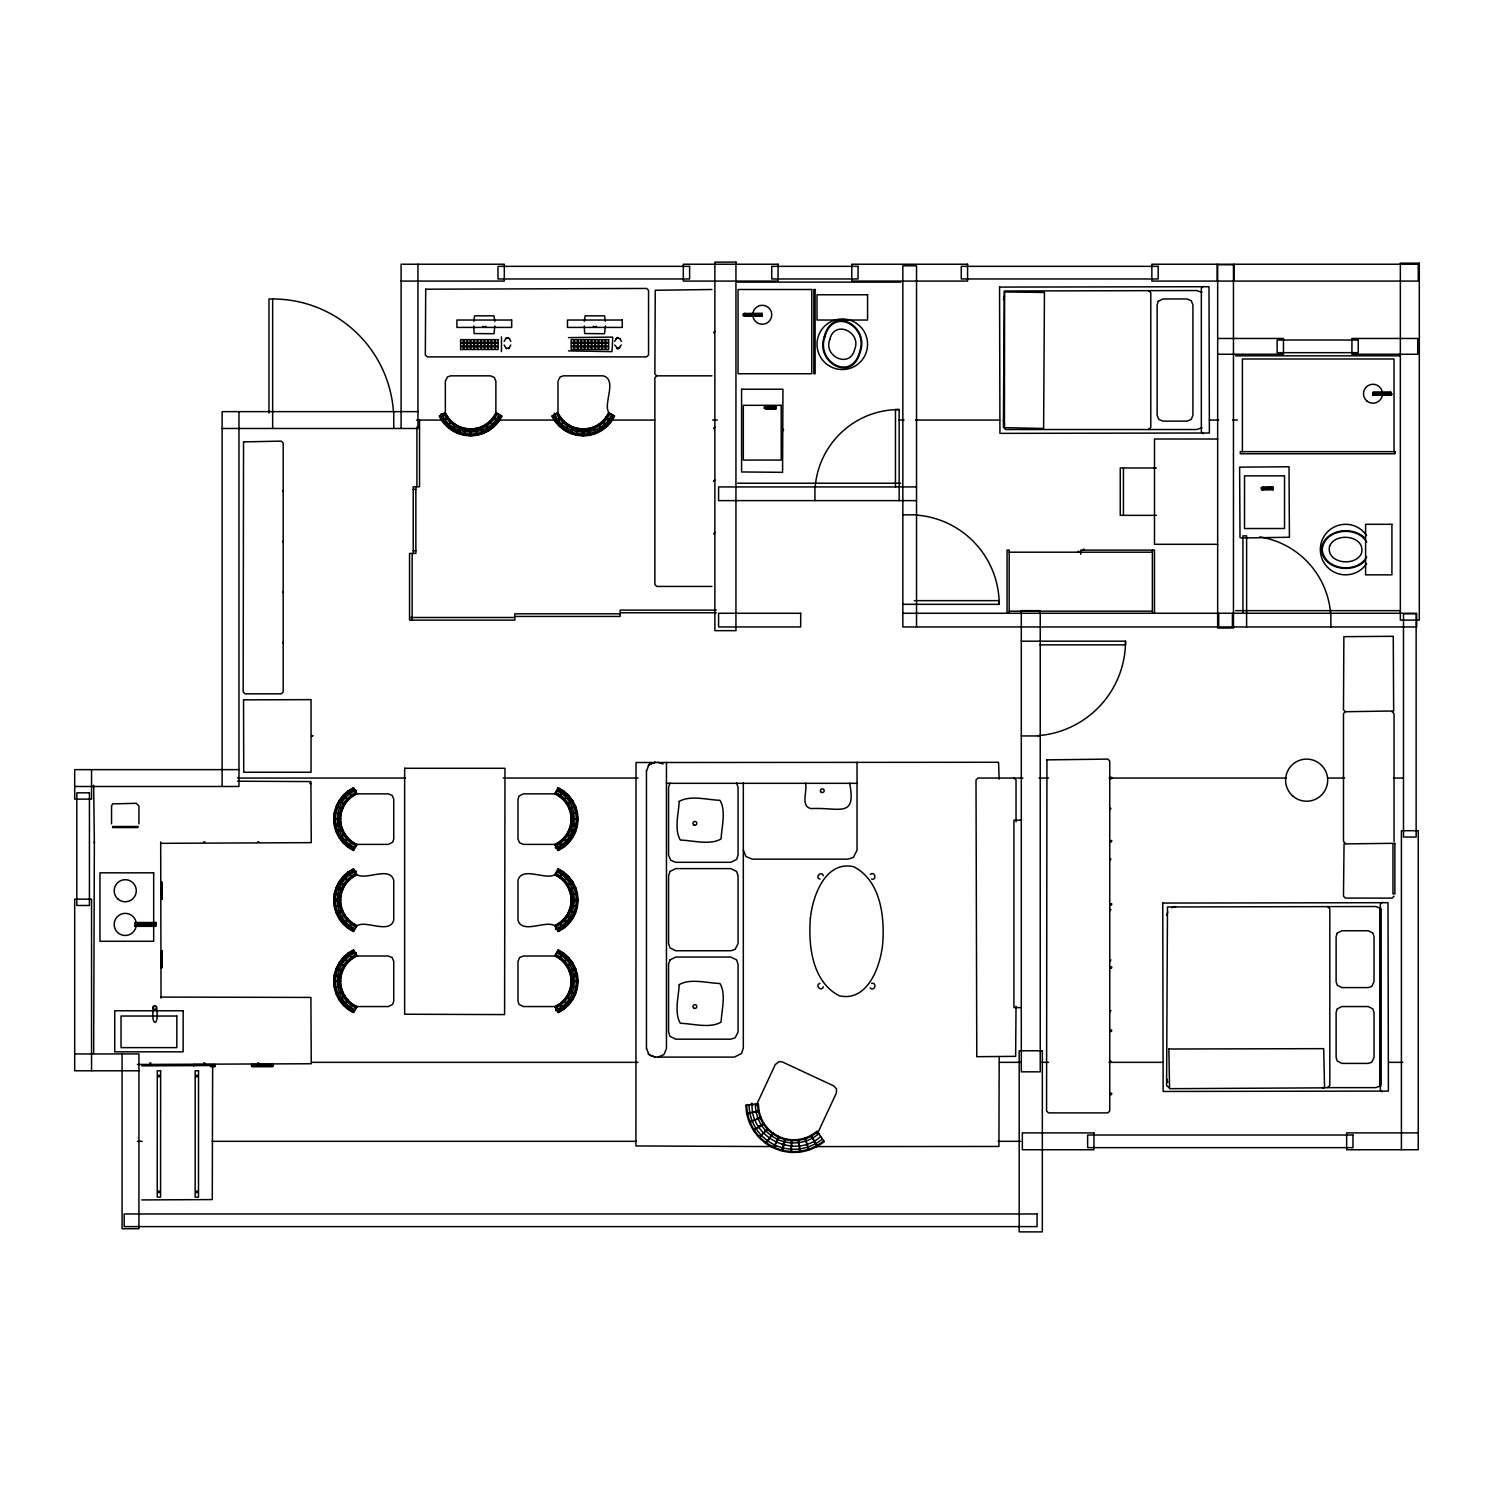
<?xml version="1.0" encoding="UTF-8"?>
<svg xmlns="http://www.w3.org/2000/svg" width="1494" height="1494" viewBox="0 0 1494 1494"><rect width="100%" height="100%" fill="white"/><g stroke="black" fill="none" stroke-linecap="round" stroke-linejoin="round"><path stroke-width="1.5" d="M334.133 818.843L334.693 812.96M335.403 818.955L335.963 813.072M338.858 819.291L339.418 813.408M340.128 819.403L340.688 813.52M334.133 899.911L334.693 894.028M335.403 900.042L335.963 894.14M338.858 900.359L339.418 894.476M340.128 900.49L340.688 894.589M334.133 980.998L334.693 975.096M335.403 981.11L335.963 975.227M338.858 981.446L339.418 975.545M340.128 981.558L340.688 975.675M571.044 824.725L571.604 818.843M572.295 824.856L572.856 818.955M575.769 825.174L576.329 819.291M577.02 825.304L577.58 819.403M571.044 905.812L571.604 899.911M572.295 905.924L572.856 900.042M575.769 906.26L576.329 900.359M577.02 906.372L577.58 900.49M571.044 986.88L571.604 980.998M572.295 987.011L572.856 981.11M575.769 987.329L576.329 981.446M577.02 987.459L577.58 981.558M750.81 1104.589L751.968 1103.207L753.219 1105M815.481 1140.837L813.688 1142.107M338.26 830.066L338.26 831.336M348.868 874.793L350.119 873.542M353.966 871.805L356.319 871.17L354.601 872.888M338.26 969.083L338.26 970.334M340.781 964.433L341.416 963.35M344.404 959.783L345.674 958.513M556.776 418.824L557.86 420.71M570.596 429.6L571.698 431.505L572.8 429.6M584.528 432.438L583.276 433.708L582.006 432.438M562.696 794.36L560.978 792.623M567.141 879.331L565.423 877.613M557.766 928.596L555.413 929.231L556.496 927.344M570.783 884L569.681 882.095M562.864 925.608L560.978 926.71M573.472 970.334L573.005 968.616M334.805 812.4L336.467 806.723M336.019 812.755L337.681 807.077M339.362 813.726L341.024 808.049M340.576 814.081L342.238 808.403M334.805 893.468L336.467 887.791M336.019 893.823L337.681 888.146M339.362 894.794L341.024 889.117M340.576 895.149L342.238 889.472M334.805 974.555L336.467 968.859M336.019 974.91L337.681 969.214M339.362 975.881L341.024 970.204M340.576 976.236L342.238 970.558M569.494 829.861L571.138 824.165M570.708 830.216L572.37 824.539M574.051 831.187L575.694 825.51M575.265 831.542L576.927 825.865M569.494 910.929L571.138 905.252M570.708 911.284L572.37 905.607M574.051 912.255L575.694 906.578M575.265 912.61L576.927 906.933M569.494 991.997L571.138 986.32M570.708 992.352L572.37 986.675M574.051 993.342L575.694 987.646M575.265 993.697L576.927 988.001M504.15 341.416L506.391 337.7L509.435 338.671M510.761 344.983L508.539 348.7M614.706 341.416L616.947 337.7L619.991 338.671M621.317 344.983L618.012 348.998L614.706 344.983M568.523 337.625L612.54 337.102M646.454 771.221L648.938 764.76L655.399 762.276M669.984 783.024L668.565 787.319L668.565 855.128L670.657 860.208L675.718 862.299L730.883 862.299L736.617 859.423L738.055 855.128L738.055 787.319L736.617 783.024M1003.389 299.51L1004.584 295.924M823.343 986.75C821.681 992.408 814.323 985.032 819.963 983.388M1166.59 915.467L1167.785 911.882M1394.033 896.195L1392.128 898.099L1345.384 898.099L1343.479 896.195L1344.04 843.905L1392.128 843.344M756.132 1105.635L775.293 1064.568L779.046 1061.58L782.426 1061.973L833.764 1085.914L836.547 1088.939L836.36 1093.048L817.218 1134.114M336.673 806.181L339.362 800.915M337.793 806.76L340.501 801.494M340.893 808.347L343.583 803.081M342.033 808.926L344.722 803.66M336.673 887.268L339.362 882.002M337.793 887.847L340.501 882.581M340.893 889.416L343.583 884.149M342.033 889.994L344.722 884.728M336.673 968.336L339.362 963.07M337.793 968.915L340.501 963.649M340.893 970.502L343.583 965.236M342.033 971.081L344.722 965.815M567.01 834.586L569.7 829.319M568.131 835.165L570.839 829.898M571.231 836.752L573.92 831.486M572.37 837.331L575.059 832.065M567.01 915.673L569.7 910.406M568.131 916.252L570.839 910.985M571.231 917.839L573.92 912.554M572.37 918.418L575.059 913.133M567.01 996.741L569.7 991.474M568.131 997.32L570.839 992.053M571.231 998.907L573.92 993.641M572.37 999.486L575.059 994.22M493.412 417.928L496.4 412.83M494.514 418.581L497.502 413.464M498.996 414.361C489.229 437.985 451.991 437.985 442.205 414.361M497.502 420.337L500.509 415.239M498.604 420.972L501.592 415.874M606.078 417.928L609.066 412.83M607.18 418.581L610.168 413.464M611.662 414.361C601.895 437.985 564.657 437.985 554.872 414.361M610.168 420.337L613.175 415.239M611.27 420.972L614.258 415.874M1366.73 556.926C1357.094 573.995 1324.188 570.503 1322.209 549.568C1324.188 528.633 1357.094 525.16 1366.73 542.21M339.661 800.448L343.303 795.779M340.669 801.214L344.311 796.563M343.415 803.361L347.056 798.692M344.423 804.145L348.046 799.477M339.661 881.516L343.303 876.847M340.669 882.3L344.311 877.632M343.415 884.429L347.056 879.761M344.423 885.214L348.046 880.545M339.661 962.584L343.303 957.934M340.669 963.369L344.311 958.7M343.415 965.516L347.056 960.847M344.423 966.282L348.046 961.632M563.668 838.788L567.309 834.119M564.676 839.553L568.318 834.903M567.421 841.701L571.063 837.032M568.43 842.485L572.053 837.817M563.668 919.856L567.309 915.187M564.676 920.64L568.318 915.971M567.421 922.769L571.063 918.1M568.43 923.553L572.053 918.885M563.668 1000.924L567.309 996.274M564.676 1001.708L568.318 997.04M567.421 1003.856L571.063 999.187M568.43 1004.64L572.053 999.972M759.755 1127.447L757.589 1127.653L758.504 1125.654M648.228 765.843L649.068 764.891M489.845 421.924L493.748 417.48M490.798 422.765L494.701 418.301M493.412 425.043L497.315 420.598M494.365 425.883L498.268 421.439M602.512 421.924L606.415 417.48M603.464 422.765L607.367 418.301M606.078 425.043L609.982 420.598M607.031 425.883L610.934 421.439M485.942 326.252L484.299 327.186L482.655 326.252M453.13 426.444L452.682 428.162L454.867 428.162M483.272 430.87L481.535 431.318M596.498 326.252L594.855 327.186L593.211 326.252M590.261 432.513L588.057 432.513M601.204 428.162L600.102 428.797M337.065 823.922L337.065 826.107M341.416 882.263L340.949 884M338.708 910.686L338.26 912.404L339.978 912.871M349.036 955.245L350.119 954.61M354.134 952.238L356.487 952.873L354.601 953.975M337.065 974.293L337.065 976.478M574.667 826.107L574.667 823.922M573.005 831.784L573.472 830.066M574.667 976.478L574.667 974.293M1263.775 489.285L1261.627 489.864L1261.048 487.716L1272.944 487.025L1272.944 489.976M343.695 795.368L348.139 791.465M344.535 796.321L348.98 792.418M346.813 798.935L351.277 795.032M347.654 799.888L352.117 795.985M343.695 876.436L348.139 872.533M344.535 877.389L348.98 873.486M346.813 880.003L351.277 876.1M347.654 880.956L352.117 877.053M343.695 957.505L348.139 953.62M344.535 958.476L348.98 954.573M346.813 961.09L351.277 957.187M347.654 962.043L352.117 958.14M559.615 842.261L564.06 838.358M560.455 843.232L564.9 839.329M562.752 845.828L567.197 841.944M563.593 846.799L568.037 842.896M559.615 923.348L564.06 919.445M560.455 924.3L564.9 920.397M562.752 926.915L567.197 923.012M563.593 927.867L568.037 923.964M559.615 1004.416L564.06 1000.513M560.455 1005.369L564.9 1001.484M562.752 1007.983L567.197 1004.08M563.593 1008.954L568.037 1005.051M94.365 841.589L93.655 1053.625M870.218 874.438C875.036 870.554 877.165 880.564 871.562 879.144M505.476 338.671L508.502 337.887M509.435 347.728L506.429 348.513M616.051 338.671L618.012 337.401M619.991 347.728L616.985 348.513M1365.18 560.717C1352.668 574.107 1323.385 569.793 1321.368 549.568C1323.385 529.362 1352.668 525.029 1365.18 538.438M485.587 425.174L490.256 421.532M486.372 426.163L491.04 422.541M488.501 428.909L493.169 425.267M489.285 429.917L493.954 426.276M598.254 425.174L602.922 421.532M599.038 426.163L603.707 422.541M601.167 428.909L605.836 425.267M601.951 429.917L606.62 426.276M811.111 1136.448L817.61 1131.966M812.419 1138.353L818.917 1133.871M820.71 1136.486C795.574 1159.531 750.586 1138.54 752.08 1104.477M816.004 1143.564L822.503 1139.082M817.33 1145.468L823.81 1140.986M348.606 791.129L353.704 788.122M349.241 792.231L354.339 789.224M355.217 790.718C331.593 800.504 331.593 837.742 355.217 847.528M350.997 795.219L356.114 792.231M351.65 796.321L356.749 793.314M348.606 872.197L353.704 869.209M349.241 873.299L354.339 870.311M355.217 871.805C331.593 881.591 331.593 918.829 355.217 928.596M350.997 876.287L356.114 873.299M351.65 877.389L356.749 874.401M348.606 953.284L353.704 950.277M349.241 954.367L354.339 951.379M355.217 952.873C331.593 962.659 331.593 999.897 355.217 1009.683M350.997 957.374L356.114 954.386M351.65 958.476L356.749 955.469M554.984 844.932L560.082 841.944M555.619 846.034L560.717 843.027M556.496 847.528C580.139 837.742 580.139 800.504 556.496 790.718M557.374 849.022L562.472 846.034M558.028 850.123L563.126 847.117M554.984 926L560.082 923.012M555.619 927.102L560.717 924.114M556.496 928.596C580.139 918.829 580.139 881.591 556.496 871.805M557.374 930.108L562.472 927.102M558.028 931.192L563.126 928.204M554.984 1007.087L560.082 1004.08M555.619 1008.189L560.717 1005.182M556.496 1009.683C580.139 999.897 580.139 962.659 556.496 952.873M557.374 1011.177L562.472 1008.189M558.028 1012.278L563.126 1009.272M480.807 427.545L486.073 424.856M481.385 428.685L486.652 425.995M482.973 431.785L488.239 429.077M483.552 432.905L488.818 430.216M593.473 427.545L598.739 424.856M594.052 428.685L599.318 425.995M595.62 431.785L600.887 429.077M596.199 432.905L601.466 430.216M804.799 1139.119L812.008 1135.944M805.733 1141.248L812.941 1138.054M808.273 1147.019L815.481 1143.844M809.206 1149.147L816.415 1145.954M501.461 351.632L501.461 336.878M711.928 375.834L656.762 375.834L654.876 377.739L654.876 584.528L656.762 586.432L711.928 586.432M1203.23 286.344L1201.344 288.23L1201.344 431.859L1203.23 433.746M1148.569 429.544L1150.81 427.303L1150.81 292.787L1148.569 290.546M1201.979 427.751L1196.601 429.544L1005.63 429.544L1003.389 427.303L1004.285 290.994L1196.601 290.546L1201.979 292.338M649.853 763.976L654.951 762.276M141.743 1065.876L214.744 1065.521M1345.384 711.723L1343.479 709.837L1343.872 636.668L1393.267 636.295L1393.659 710.976L1345.384 711.723L1343.479 713.628L1343.479 841.439L1345.384 843.344M657.939 1057.098L663.952 1054.596L666.455 1048.583L666.455 762.276M1171.968 907.717L1175.554 906.522M1382.23 902.301L1380.344 904.206L1380.344 1089.948L1382.23 1091.834M1327.568 1087.632L1329.809 1085.391L1329.809 908.763L1327.568 906.522M1380.979 1085.839L1375.601 1087.632L1322.097 1087.632M475.652 429.002L481.329 427.34M476.007 430.216L481.684 428.573M476.978 433.559L482.655 431.897M477.333 434.773L483.01 433.129M588.319 429.002L593.996 427.34M588.673 430.216L594.351 428.573M589.644 433.559L595.322 431.897M589.999 434.773L595.676 433.129M745.842 314.767L745.114 313.497L743.097 314.039L743.097 315.514L745.114 316.037M442.84 415.444L441.103 413.726L443.475 414.361M459.666 431.318L457.948 430.87M608.674 420.71L609.776 418.824M766.217 408.796L764.05 408.217L764.629 406.069L775.965 405.957L775.965 408.908L765.432 408.908L765.432 405.957L767.001 407.432M338.316 895.41L336.43 894.308L338.316 893.225M337.14 898.94L335.87 900.21L337.14 901.461M556.496 846.258C552.463 848.106 559.708 850.049 557.131 846.426M574.592 901.461L575.862 900.21L574.592 898.94M569.681 918.306L570.783 916.401M556.496 1008.413L555.861 1010.766L557.598 1009.048M798.095 1140.557L805.77 1138.801M798.599 1142.817L806.293 1141.061M800.018 1148.979L807.712 1147.205M800.541 1151.22L808.217 1149.465M470.311 429.45L476.212 428.89M470.442 430.72L476.325 430.16M470.759 434.175L476.661 433.615M470.89 435.445L476.773 434.885M582.977 429.45L588.879 428.89M583.108 430.72L588.991 430.16M583.426 434.175L589.327 433.615M583.556 435.445L589.439 434.885M791.222 1140.706L799.103 1140.426M791.316 1143.022L799.197 1142.742M791.54 1149.334L799.421 1149.054M791.633 1151.65L799.514 1151.37M401.102 281.077L504.3 281.077L504.3 264.233L401.102 264.233L401.102 428.479M737.532 282.123L900.714 282.123M711.928 289.5L655.25 290.266L654.876 373.948L656.762 375.834M393.37 410.57A121.089 121.089 0 0 0 272.655 298.968L268.976 298.968L268.976 413.072M744.367 313.497L762.276 313.292L762.276 316.242M744.367 314.039L762.276 314.039M744.367 314.767L762.276 314.767M744.367 315.514L762.276 315.514M744.367 316.037L762.276 316.037M1217.666 338.466L1283.477 338.466L1283.477 354.246L1217.666 354.246M1235.575 355.833L1399.803 355.833M1372.967 392.455L1390.877 392.455M1372.967 392.997L1390.877 392.997M1372.967 393.744L1390.877 393.744M1372.967 394.472L1390.877 394.472M1372.967 395.014L1390.877 395.014M765.432 406.144L775.965 406.144M765.432 406.685L775.965 406.685M765.432 407.432L775.965 407.432M765.432 408.161L775.965 408.161M765.432 408.702L775.965 408.702M899.145 500.621L899.145 409.543L895.466 409.543L895.466 486.932M417.965 411.634L222.12 411.634L222.12 786.479M416.527 420.057L442.616 420.057M498.137 420.057L559.148 420.057M607.722 420.057L654.708 420.057M712.657 420.057L717.307 420.057M899.183 420.057L904.075 420.057M915.505 420.057L999.635 420.057M1209.3 420.057L1218.712 420.057M1232.625 420.057L1237.349 420.057M222.12 428.479L417.965 428.479L417.965 264.233M783.435 429.338L783.435 430.589M1217.666 439.012L1154.489 439.012L1154.489 544.302L1217.666 544.302M1156.375 467.977L1120.257 467.977L1120.257 515.355L1156.375 515.355M737.532 483.234L900.714 483.234M916.532 486.932L718.577 486.932L718.577 500.621L916.532 500.621M1262.411 487.231L1272.944 487.231M1262.411 487.772L1272.944 487.772M1262.411 488.501L1272.944 488.501M413.222 489.378L415.855 489.378M1262.411 489.248L1272.944 489.248M1272.944 489.789L1262.411 489.976L1262.411 487.025L1263.775 487.716M283.281 490.406L283.281 491.657M902.843 514.832L916.532 514.832M1241.14 537.989L1289.415 537.242L1289.023 466.763L1239.628 467.155L1240.001 537.616M283.281 540.94L283.281 542.21M413.222 550.8L415.855 550.8M1009.178 552.201L1152.378 552.201M283.281 591.475L283.281 592.744M914.272 600.644L999.187 600.644L999.187 604.323L902.843 604.323M716.261 610.112L620.122 610.112L620.122 612.745L716.261 612.745M1235.575 610.654L1399.803 610.654M1009.178 611.177L1152.378 611.177M902.843 613.268L1416.667 613.268L1416.667 626.957L902.843 626.957L902.843 265.801L916.532 265.801L916.532 626.957M409.543 617.489L514.832 617.489L514.832 620.122L409.543 620.122L409.543 553.434L412.157 553.434L412.157 620.122M1021.298 641.187L1125.524 641.187L1125.524 644.866L1040.011 644.866M283.281 642.028L283.281 643.279M311.723 735.627L312.974 735.627L311.723 736.467M1021.298 735.944L1040.235 735.944M238.965 769.634L74.7 769.634L74.7 799.122L91.545 799.122L91.545 769.634M237.527 778.057L405.322 778.057M503.217 778.057L638.05 778.057M1022.942 778.057L977.916 778.057L976.012 779.961L976.777 1056.706L1015.64 1056.333L1016.032 1006.209M1039.096 778.057L1048.583 778.057M1109.034 778.057L1286.297 778.057M1328.222 778.057L1344.563 778.057M1393.51 778.057L1402.829 778.057M237.583 781.213L310.901 781.586L311.256 842.635L160.68 843.344M666.455 783.323L857.033 783.323M74.7 786.479L238.965 786.479L238.965 411.634M355.198 793.856L388.365 793.856L392.175 795.424L393.744 799.234L393.744 839.03L392.661 842.242L388.365 844.39L355.198 844.39M556.515 793.856L523.348 793.856L519.053 796.003L517.988 799.234L517.988 839.03L519.557 842.821L523.348 844.39L558.737 844.39M1021.298 820.187L1013.922 820.187L1013.922 1007.61L1021.298 1007.61M203.688 841.869L204.939 841.869M257.64 841.869L258.91 841.869M357.421 874.924C366.553 880.097 389.878 866.034 393.744 880.302L393.744 920.099C389.878 934.366 366.553 920.304 357.421 925.477M554.311 874.924C545.161 880.097 521.836 866.034 517.988 880.302L517.988 920.099C521.836 934.366 545.161 920.304 554.311 925.477M160.829 882.3L162.099 882.3L162.099 899.145L160.829 899.145M134.721 922.788L155.768 922.788M134.721 923.479L155.768 923.479M134.721 924.413L155.768 924.413M134.721 925.365L155.768 925.365M134.721 926.056L155.768 926.056M160.829 950.744L162.099 950.744L162.099 967.589L160.829 967.589M355.198 956.011L388.365 956.011L392.175 957.579L393.744 961.37L393.744 1001.185L392.661 1004.398L388.365 1006.545L355.198 1006.545M556.515 956.011L523.348 956.011L519.557 957.579L517.988 961.37L517.988 1001.185L519.053 1004.398L523.348 1006.545L556.515 1006.545M871.562 983.388C877.426 982.006 874.681 992.296 870.05 987.889M160.68 997.077L310.901 997.432L311.256 1063.747L137.392 1064.456M74.7 1053.924L138.923 1053.924L138.923 1228.722L122.078 1228.722L122.078 1053.924M311.63 1062.346L638.05 1062.346M999.449 1062.346L1020.663 1062.346M1041.43 1062.346L1048.639 1062.346M1109.034 1062.346L1162.818 1062.346M1388.841 1062.346L1402.829 1062.346M149.717 1062.981L150.987 1062.981M203.688 1062.981L204.939 1062.981M257.64 1062.981L258.91 1062.981M193.678 1064.606L214.744 1064.606M251.59 1064.606L272.655 1064.606M193.678 1064.979L214.744 1064.979M251.59 1064.979L272.655 1064.979M251.59 1065.521L272.655 1065.521M210.523 1066.044L214.744 1066.044M251.59 1066.044L272.655 1066.044M210.523 1066.417L214.744 1066.417M251.59 1066.417L272.655 1066.417M210.523 1066.567L214.744 1066.567L214.744 1064.456M138.923 1070.787L74.7 1070.787L74.7 899.145L91.545 899.145L91.545 1070.787M1418.254 1132.9L1346.654 1132.9L1346.654 1149.745L1418.254 1149.745L1418.254 830.701L1401.409 830.701L1401.409 1149.745M137.504 1141.323L142.173 1141.323M212.073 1141.323L636.612 1141.323M998.123 1141.323L1020.663 1141.323M775.778 1146.589L635.921 1145.954L636.033 762.519L998.552 762.276L999.187 779.14M815.22 1146.589L998.926 1146.458L999.187 1057.733M577.655 428.89L583.556 429.45M577.543 430.16L583.426 430.72M577.207 433.615L583.108 434.175M577.095 434.885L582.977 435.445M465.007 428.89L470.89 429.45M464.877 430.16L470.759 430.72M464.559 433.615L470.442 434.175M464.429 434.885L470.311 435.445M784.462 1139.567L792.25 1140.781M784.107 1141.864L791.913 1143.059M783.155 1148.102L790.942 1149.297M782.8 1150.399L790.587 1151.594M604.136 425.006L605.873 423.269M554.872 415.612L554.237 413.259L556.141 414.361M354.601 791.82C359.008 792.25 353.704 786.946 354.134 791.353M345.674 841.888L344.404 840.636M350.119 845.791L349.036 845.156M565.423 922.806L567.141 921.07M339.978 887.548L338.26 887.996L338.708 889.733M560.978 1007.778L562.696 1006.06M572.538 427.34L578.215 429.002M572.183 428.573L577.861 430.216M571.212 431.897L576.889 433.559M570.857 433.129L576.535 434.773M459.872 427.34L465.549 429.002M459.517 428.573L465.194 430.216M458.546 431.897L464.223 433.559M458.191 433.129L463.868 434.773M1392.128 711.723L1394.033 713.628L1394.033 841.439M1014.127 778.057L1016.032 779.961L1016.032 821.943M1380.979 908.315L1375.601 906.522L1167.486 906.97L1166.59 1085.391L1168.831 1087.632M657.939 762.276L663.056 763.976M819.963 879.144C814.323 877.501 821.681 870.124 823.343 875.783M309.706 783.323L310.845 783.696M655.399 1057.098L648.938 1054.596L646.454 1048.134M649.853 1055.38L654.951 1057.098L734.357 1057.098L741.528 1053.513L743.321 1048.134L743.321 782.837M141.743 1199.925L212.279 1199.57L212.634 1067.295M778.038 1137.177L785.471 1139.829M777.253 1139.362L784.686 1142.014M775.143 1145.319L782.576 1147.952M774.359 1147.485L781.792 1150.137M567.795 424.856L573.061 427.545M567.216 425.995L572.482 428.685M565.647 429.077L570.913 431.785M565.068 430.216L570.334 432.905M455.128 424.856L460.413 427.545M454.55 425.995L459.835 428.685M452.981 429.077L458.247 431.785M452.402 430.216L457.668 432.905M558.028 788.122L563.126 791.129M557.374 789.224L562.472 792.231M555.619 792.231L560.717 795.219M554.984 793.314L560.082 796.321M558.028 869.209L563.126 872.197M557.374 870.311L562.472 873.299M555.619 873.299L560.717 876.287M554.984 874.401L560.082 877.389M558.028 950.277L563.126 953.284M557.374 951.379L562.472 954.367M555.619 954.386L560.717 957.374M554.984 955.469L560.082 958.476M351.65 841.944L356.749 844.932M350.997 843.027L356.114 846.034M349.241 846.034L354.339 849.022M348.606 847.117L353.704 850.123M772.174 1133.629L778.972 1137.625M770.997 1135.627L777.795 1139.623M767.804 1141.061L774.602 1145.058M766.627 1143.059L773.425 1147.056M351.65 923.012L356.749 926M350.997 924.114L356.114 927.102M349.241 927.102L354.339 930.108M348.606 928.204L353.704 931.192M351.65 1004.08L356.749 1007.087M350.997 1005.182L356.114 1008.189M349.241 1008.189L354.339 1011.177M348.606 1009.272L353.704 1012.278M563.611 421.532L568.28 425.174M562.827 422.541L567.496 426.163M560.698 425.267L565.367 428.909M559.914 426.276L564.583 429.917M450.945 421.532L455.614 425.174M450.161 422.541L454.83 426.163M448.032 425.267L452.701 428.909M447.248 426.276L451.916 429.917M506.391 348.7L504.15 344.983M94.365 842.989L93.655 785.265M563.593 791.465L568.037 795.368M562.752 792.418L567.197 796.321M560.455 795.032L564.9 798.935M559.615 795.985L564.06 799.888M563.593 872.533L568.037 876.436M562.752 873.486L567.197 877.389M560.455 876.1L564.9 880.003M559.615 877.053L564.06 880.956M767.076 1129.034L772.996 1134.226M563.593 953.62L568.037 957.505M765.544 1130.771L771.483 1135.963M562.752 954.573L567.197 958.476M560.455 957.187L564.9 961.09M559.615 958.14L564.06 962.043M761.38 1135.515L767.318 1140.725M759.867 1137.251L765.787 1142.462M347.654 838.358L352.117 842.261M346.813 839.329L351.277 843.232M344.535 841.944L348.98 845.828M343.695 842.896L348.139 846.799M347.654 919.445L352.117 923.348M346.813 920.397L351.277 924.3M344.535 923.012L348.98 926.915M343.695 923.964L348.139 927.867M347.654 1000.513L352.117 1004.416M346.813 1001.484L351.277 1005.369M344.535 1004.08L348.98 1007.983M343.695 1005.051L348.139 1008.954M488.071 426.444L488.538 428.162L486.353 428.162M341.416 837.051L340.781 835.968M560.119 417.48L564.022 421.924M559.167 418.301L563.07 422.765M556.552 420.598L560.455 425.043M555.6 421.439L559.503 425.883M447.453 417.48L451.356 421.924M446.501 418.301L450.404 422.765M443.886 420.598L447.789 425.043M442.934 421.439L446.837 425.883M648.228 1053.513L649.068 1054.465M568.43 795.779L572.053 800.448M567.421 796.563L571.063 801.214M564.676 798.692L568.318 803.361M563.668 799.477L567.309 804.145M762.93 1123.563L767.785 1129.781M568.43 876.847L572.053 881.516M761.118 1124.982L765.955 1131.201M567.421 877.632L571.063 882.3M564.676 879.761L568.318 884.429M563.668 880.545L567.309 885.214M756.132 1128.866L760.969 1135.085M754.302 1130.286L759.157 1136.504M568.43 957.934L572.053 962.584M567.421 958.7L571.063 963.369M564.676 960.847L568.318 965.516M563.668 961.632L567.309 966.282M344.423 834.119L348.046 838.788M343.415 834.903L347.056 839.553M340.669 837.032L344.311 841.701M339.661 837.817L343.303 842.485M344.423 915.187L348.046 919.856M343.415 915.971L347.056 920.64M340.669 918.1L344.311 922.769M339.661 918.885L343.303 923.553M344.423 996.274L348.046 1000.924M343.415 997.04L347.056 1001.708M340.669 999.187L344.311 1003.856M339.661 999.972L343.303 1004.64M620.066 338.522L621.317 341.416M509.491 338.522L510.761 341.416M557.467 412.83L560.455 417.928M556.366 413.464L559.354 418.581M553.378 415.239L556.366 420.337M552.276 415.874L555.264 420.972M444.801 412.83L447.789 417.928M443.699 413.464L446.706 418.581M440.711 415.239L443.699 420.337M439.609 415.874L442.597 420.972M759.904 1117.4L763.49 1124.422M757.832 1118.464L761.436 1125.486M752.21 1121.34L755.815 1128.362M750.156 1122.386L753.742 1129.408M572.37 800.915L575.059 806.181M571.231 801.494L573.92 806.76M568.131 803.081L570.839 808.347M567.01 803.66L569.7 808.926M572.37 882.002L575.059 887.268M571.231 882.581L573.92 887.847M568.131 884.149L570.839 889.416M567.01 884.728L569.7 889.994M572.37 963.07L575.059 968.336M571.231 963.649L573.92 968.915M568.131 965.236L570.839 970.502M567.01 965.815L569.7 971.081M342.033 829.319L344.722 834.586M340.893 829.898L343.583 835.165M337.793 831.486L340.501 836.752M336.673 832.065L339.362 837.331M342.033 910.406L344.722 915.673M340.893 910.985L343.583 916.252M337.793 912.554L340.501 917.839M336.673 913.133L339.362 918.418M342.033 991.474L344.722 996.741M340.893 992.053L343.583 997.32M337.793 993.641L340.501 998.907M336.673 994.22L339.362 999.486M1003.389 420.598L1004.584 424.165M1166.59 1078.668L1167.785 1082.254M743.321 850.179L745.936 856.51L752.266 859.143L848.088 859.143L853.447 857.351L857.033 850.179L857.033 762.276M568.523 350.885L612.017 351.632L612.745 337.625M160.68 841.962L161.035 998.085M758.074 1110.789L760.278 1118.371M755.852 1111.443L758.056 1119.006M749.783 1113.217L751.986 1120.78M747.56 1113.852L749.783 1121.434M575.265 806.723L576.927 812.4M574.051 807.077L575.694 812.755M570.708 808.049L572.37 813.726M569.494 808.403L571.138 814.081M575.265 887.791L576.927 893.468M574.051 888.146L575.694 893.823M570.708 889.117L572.37 894.794M569.494 889.472L571.138 895.149M575.265 968.859L576.927 974.555M574.051 969.214L575.694 974.91M570.708 970.204L572.37 975.881M569.494 970.558L571.138 976.236M340.576 824.165L342.238 829.861M339.362 824.539L341.024 830.216M336.019 825.51L337.681 831.187M334.805 825.865L336.467 831.542M340.576 905.252L342.238 910.929M339.362 905.607L341.024 911.284M336.019 906.578L337.681 912.255M334.805 906.933L336.467 912.61M340.576 986.32L342.238 991.997M339.362 986.675L341.024 992.352M336.019 987.646L337.681 993.342M334.805 988.001L336.467 993.697M757.514 1103.954L758.261 1111.816M755.217 1104.178L755.964 1112.022M748.924 1104.776L749.671 1112.619M746.626 1104.981L747.373 1112.843M577.02 812.96L577.58 818.843M575.769 813.072L576.329 818.955M572.295 813.408L572.856 819.291M571.044 813.52L571.604 819.403M577.02 894.028L577.58 899.911M575.769 894.14L576.329 900.042M572.295 894.476L572.856 900.359M571.044 894.589L571.604 900.49M577.02 975.096L577.58 980.998M575.769 975.227L576.329 981.11M572.295 975.545L572.856 981.446M571.044 975.675L571.604 981.558M340.128 818.843L340.688 824.725M338.858 818.955L339.418 824.856M335.403 819.291L335.963 825.174M334.133 819.403L334.693 825.304M340.128 899.911L340.688 905.812M338.858 900.042L339.418 905.924M335.403 900.359L335.963 906.26M334.133 900.49L334.693 906.372M340.128 980.998L340.688 986.88M338.858 981.11L339.418 987.011M335.403 981.446L335.963 987.329M334.133 981.558L334.693 987.459M1394.033 451.655L1394.033 358.99L1242.41 358.99L1242.41 451.655M1379.989 909.678L1379.989 1084.457M1330.855 613.268L1330.855 626.957M1246.612 626.957L1246.612 535.879L1242.933 535.879L1242.933 613.287M1233.988 264.233L1233.988 281.077M1232.401 613.268L1232.401 626.957M1218.712 613.268L1218.712 626.957M1217.143 264.233L1217.143 281.077M1154.489 613.268L1154.489 550.109L1080.778 550.109L1080.778 554.311M1152.378 550.109L1152.378 613.268M1123.432 467.977L1123.432 515.355M1110.677 1062.346L1110.677 1061.095L1109.837 1062.346M1083.934 550.109L1083.934 549.045L1082.889 550.109M1078.668 552.201L1078.668 551.155L1077.622 552.201M1009.178 613.268L1009.178 550.109L1007.068 550.109L1007.068 613.268M849.656 783.173C856.473 818.787 839.348 807.096 811.223 808.59C799.906 806.667 807.862 790.27 805.434 783.173M814.921 486.932L814.921 500.621M744.367 313.292L744.367 316.242M646.454 770.773L646.454 1048.583M608.544 412.157C603.371 403.025 617.433 379.7 603.165 375.834L563.369 375.834L560.138 376.918L557.99 381.213L557.99 414.38M605.387 321.285L604.566 315.832L585.125 315.832L584.322 321.285M605.387 325.935L604.566 333.722L584.64 333.554L584.322 325.935M495.877 414.38L495.877 381.213L494.309 377.422L490.499 375.834L450.702 375.834L447.49 376.918L445.343 381.213L445.343 414.38M494.813 321.285L494.01 315.832L474.569 315.832L473.766 321.285M494.813 325.935L494.01 333.722L474.084 333.554L473.766 325.935M419.534 420.057L419.534 486.745L416.901 486.745L416.901 426.967M393.744 411.634L393.744 428.479M272.655 298.968L272.655 428.479M272.655 1064.456L272.655 1066.567L251.59 1066.567L251.59 1064.456M193.678 1064.456L193.678 1066.044M161.931 882.3L161.931 899.145M161.931 950.744L161.931 967.589M161.464 882.3L161.464 899.145M161.464 950.744L161.464 967.589M156.31 1006.62C160.157 1027.592 149.811 1027.592 153.677 1006.62M138.923 823.866L138.923 805.957L136.29 803.324L112.61 803.865L111.546 805.957L111.546 823.866M752.789 314.767A9.468 9.468 0 0 1 766.459 306.27A9.468 9.468 0 0 1 768.028 322.293A9.468 9.468 0 0 1 752.976 316.616M1366.599 563.611A25.267 25.267 0 0 1 1328.932 568.579A25.267 25.267 0 0 1 1328.932 530.575A25.267 25.267 0 0 1 1366.599 535.543M136.085 926.579A11.056 11.056 0 0 1 119.09 933.619A11.056 11.056 0 0 1 119.09 915.224A11.056 11.056 0 0 1 136.085 922.265M916.7 515.113A89.491 89.491 0 0 1 999.187 604.323M815.182 487.156A84.243 84.243 0 0 1 899.145 409.543M1259.797 536.925A84.243 84.243 0 0 1 1330.594 613.511M1125.524 641.187A94.757 94.757 0 0 1 1038.199 735.646M810.364 918.418C808.235 945.814 812.157 981.763 839.311 995.807C867.64 1002.175 880.452 966.375 882.655 944.096C884.765 916.718 880.844 880.769 853.69 866.725C825.36 860.357 812.549 896.157 810.364 918.418M334.226 812.904L333.666 818.805L340.595 819.459L341.155 813.558L334.226 812.904M334.226 893.991L333.666 899.874L340.595 900.527L341.155 894.645L334.226 893.991M334.226 975.059L333.666 980.942L340.595 981.614L341.155 975.713L334.226 975.059M465.045 428.423L464.391 435.352L470.274 435.912L470.927 428.983L465.045 428.423M577.711 428.423L577.058 435.352L582.94 435.912L583.594 428.983L577.711 428.423M571.138 818.805L570.577 824.688L577.487 825.342L578.047 819.459L571.138 818.805M571.138 899.874L570.577 905.756L577.487 906.428L578.047 900.527L571.138 899.874M571.138 980.942L570.577 986.843L577.487 987.497L578.047 981.614L571.138 980.942M158.009 1075.867C159.298 1079.378 160.792 1073.178 158.009 1075.867M158.009 1191.689C159.298 1195.2 160.792 1189 158.009 1191.689M195.919 1075.867C197.171 1079.396 198.758 1073.14 195.919 1075.867M195.919 1191.689C197.171 1195.219 198.758 1188.963 195.919 1191.689M824.258 336.766C814.884 362.799 852.402 383.566 860.32 351.744C869.695 325.711 832.177 304.944 824.258 336.766M824.875 337.028C815.817 362.164 852.066 382.221 859.704 351.482C868.761 326.327 832.513 306.27 824.875 337.028M829.861 339.381C822.821 356.58 850.291 369.13 854.736 349.11C861.758 331.929 834.287 319.361 829.861 339.381M784.593 1138.745L782.669 1151.22L790.457 1152.434L792.38 1139.941L784.593 1138.745M782.482 1144.441C783.192 1149.409 786.74 1141.789 782.482 1144.441M1329.697 545.758C1325.234 563.163 1354.983 567.552 1361.482 553.378C1365.964 535.991 1336.215 531.584 1329.697 545.758M1110.285 777.59C1110.49 781.343 1113.646 775.89 1110.285 777.59M1110.285 840.767C1110.49 844.521 1113.646 839.049 1110.285 840.767M1110.285 903.945C1110.49 907.698 1113.646 902.227 1110.285 903.945M1110.285 967.122C1110.49 970.876 1113.646 965.404 1110.285 967.122M1110.285 1030.3C1110.49 1034.053 1113.646 1028.582 1110.285 1030.3M1110.285 1093.477C1110.49 1097.231 1113.646 1091.759 1110.285 1093.477M1389.588 392.997L1390.13 395.014L1392.147 394.472L1390.877 392.268L1372.967 392.268L1372.967 395.219L1390.877 395.219L1390.877 392.268L1389.588 392.997M336.019 806.592L334.357 812.269L341.024 814.211L342.686 808.534L336.019 806.592M460.003 426.892L458.06 433.559L463.738 435.221L465.68 428.554L460.003 426.892M336.019 887.66L334.357 893.337L341.024 895.279L342.686 889.602L336.019 887.66M336.019 968.728L334.357 974.424L341.024 976.366L342.686 970.689L336.019 968.728M572.669 426.892L570.727 433.559L576.404 435.221L578.346 428.554L572.669 426.892M570.689 824.034L569.046 829.73L575.713 831.672L577.375 825.995L570.689 824.034M570.689 905.121L569.046 910.798L575.713 912.741L577.375 907.063L570.689 905.121M570.689 986.189L569.046 991.867L575.713 993.827L577.375 988.132L570.689 986.189M243.541 441.888L243.167 691.927L245.072 693.832L281.283 693.832L283.188 691.927L283.188 443.008L281.283 441.122L243.541 441.888M243.541 699.846L243.727 772.249L311.051 772.249L311.051 699.64L243.541 699.846M425.715 289.201L425.323 354.993L427.228 356.879L646.659 356.879L648.545 354.993L648.545 290.34L646.659 288.454L425.715 289.201M404.65 768.289L404.65 1014.221L504.598 1014.594L504.972 768.289L404.65 768.289M741.584 389.224L741.584 471.955L782.576 472.328L782.949 389.224L741.584 389.224M679.191 801.438C678.743 813.072 673.943 829.469 680.349 840.076C692.6 840.338 709.874 845.529 721.098 838.918C721.546 827.284 726.345 810.887 719.94 800.28C707.689 800.018 690.415 794.827 679.191 801.438M669.984 871.469L668.565 875.783L668.565 943.592L669.984 947.887L675.718 950.744L730.883 950.744L735.179 949.306L738.055 943.592L738.055 875.783L736.617 871.469L730.883 868.612L675.718 868.612L669.984 871.469M669.984 959.932L668.565 964.228L668.565 1032.037L669.984 1036.332L675.718 1039.189L730.883 1039.189L735.179 1037.751L738.055 1032.037L738.055 964.228L736.617 959.932L730.883 957.056L675.718 957.056L669.984 959.932M679.191 984.639C678.743 996.274 673.943 1012.671 680.349 1023.297C692.6 1023.558 709.874 1028.731 721.098 1022.139C721.546 1010.504 726.345 994.108 719.94 983.482C707.689 983.22 690.415 978.047 679.191 984.639M999.561 287.091L999.934 433.372L1209.393 432.999L1209.001 286.717L999.561 287.091M1004.603 291.946L1004.435 427.639L1043.615 428.479L1044.455 292.45L1004.603 291.946M1158.28 301.302L1157.122 304.795L1157.122 415.295L1158.821 419.403L1162.93 421.121L1187.095 421.121L1191.222 419.403L1192.922 415.295L1192.922 304.795L1191.222 300.686L1187.095 298.968L1162.93 298.968L1158.28 301.302M1046.939 759.867L1046.566 1110.994L1048.452 1112.899L1107.838 1112.899L1109.743 1110.994L1109.743 761.006L1107.838 759.101L1046.939 759.867M1162.762 903.067L1163.135 1091.46L1388.393 1091.087L1388.001 902.693L1162.762 903.067M1168.868 1049.012L1169.541 1088.678L1324.543 1087.837L1323.703 1048.657L1168.868 1049.012M1337.279 933.059L1336.122 936.551L1336.122 981.782L1337.279 985.274L1341.929 987.59L1368.205 987.59L1371.697 986.432L1374.032 981.782L1374.032 936.551L1372.855 933.059L1368.205 930.743L1341.929 930.743L1337.279 933.059M1337.279 1008.88L1336.122 1012.372L1336.122 1057.584L1337.279 1061.076L1341.929 1063.411L1368.205 1063.411L1371.697 1062.253L1374.032 1057.584L1374.032 1012.372L1372.855 1008.88L1368.205 1006.545L1341.929 1006.545L1337.279 1008.88M778.318 1136.392L774.079 1148.288L781.511 1150.94L785.751 1139.026L778.318 1136.392M455.353 424.445L452.178 430.627L457.444 433.335L460.619 427.135L455.353 424.445M338.951 800.709L336.262 805.976L342.443 809.132L345.133 803.865L338.951 800.709M568.019 424.445L564.844 430.627L570.11 433.335L573.285 427.135L568.019 424.445M338.951 881.777L336.262 887.044L342.443 890.219L345.133 884.952L338.951 881.777M338.951 962.864L336.262 968.131L342.443 971.287L345.133 966.02L338.951 962.864M569.289 829.114L566.599 834.38L572.781 837.536L575.47 832.27L569.289 829.114M569.289 910.182L566.599 915.448L572.781 918.623L575.47 913.357L569.289 910.182M569.289 991.269L566.599 996.535L572.781 999.691L575.47 994.425L569.289 991.269M496.008 412.587L493.02 417.704L498.996 421.215L502.003 416.116L496.008 412.587M351.893 841.533L348.363 847.528L353.462 850.516L356.991 844.521L351.893 841.533M608.674 412.587L605.668 417.704L611.662 421.215L614.669 416.116L608.674 412.587M351.893 922.601L348.363 928.596L353.462 931.602L356.991 925.608L351.893 922.601M351.893 1003.688L348.363 1009.683L353.462 1012.671L356.991 1006.676L351.893 1003.688M558.252 787.73L554.741 793.725L559.839 796.713L563.369 790.718L558.252 787.73M558.252 868.798L554.741 874.793L559.839 877.8L563.369 871.805L558.252 868.798M558.252 949.885L554.741 955.88L559.839 958.868L563.369 952.873L558.252 949.885M772.603 1132.9L766.198 1143.788L772.996 1147.784L779.401 1136.897L772.603 1132.9M451.244 421.159L446.967 426.649L451.636 430.272L455.894 424.8L451.244 421.159M563.892 421.159L559.634 426.649L564.302 430.272L568.56 424.8L563.892 421.159M342.929 795.48L339.306 800.149L344.778 804.426L348.419 799.757L342.929 795.48M342.929 876.567L339.306 881.236L344.778 885.494L348.419 880.825L342.929 876.567M342.929 957.635L339.306 962.304L344.778 966.581L348.419 961.912L342.929 957.635M566.936 833.82L563.313 838.489L568.784 842.765L572.426 838.097L566.936 833.82M566.936 914.907L563.313 919.576L568.784 923.834L572.426 919.165L566.936 914.907M566.936 995.975L563.313 1000.644L568.784 1004.92L572.426 1000.252L566.936 995.975M493.393 417.162L489.49 421.607L494.719 426.201L498.623 421.738L493.393 417.162M606.06 417.162L602.157 421.607L607.386 426.201L611.289 421.738L606.06 417.162M347.971 838.022L343.377 843.251L347.841 847.135L352.416 841.925L347.971 838.022M347.971 919.09L343.377 924.319L347.841 928.222L352.416 922.993L347.971 919.09M347.971 1000.177L343.377 1005.387L347.841 1009.29L352.416 1004.061L347.971 1000.177M563.892 791.11L559.316 796.339L563.761 800.242L568.336 795.013L563.892 791.11M563.892 872.179L559.316 877.408L563.761 881.311L568.336 876.082L563.892 872.179M563.892 953.265L559.316 958.494L563.761 962.379L568.336 957.168L563.892 953.265M767.636 1128.4L759.307 1137.886L765.227 1143.097L773.556 1133.591L767.636 1128.4M447.808 417.162L442.579 421.738L446.482 426.201L451.711 421.607L447.808 417.162M560.474 417.162L555.245 421.738L559.148 426.201L564.377 421.607L560.474 417.162M347.841 791.11L343.377 795.013L347.971 800.242L352.416 796.339L347.841 791.11M347.841 872.179L343.377 876.082L347.971 881.311L352.416 877.408L347.841 872.179M347.841 953.265L343.377 957.168L347.971 962.379L352.416 958.494L347.841 953.265M563.761 838.022L559.316 841.925L563.892 847.135L568.336 843.251L563.761 838.022M563.761 919.09L559.316 922.993L563.892 928.222L568.336 924.319L563.761 919.09M563.761 1000.177L559.316 1004.061L563.892 1009.29L568.336 1005.387L563.761 1000.177M489.976 421.159L485.307 424.8L489.584 430.272L494.234 426.649L489.976 421.159M602.642 421.159L597.973 424.8L602.231 430.272L606.9 426.649L602.642 421.159M344.778 833.82L339.306 838.097L342.929 842.765L348.419 838.489L344.778 833.82M344.778 914.907L339.306 919.165L342.929 923.834L348.419 919.576L344.778 914.907M568.784 795.48L563.313 799.757L566.936 804.426L572.426 800.149L568.784 795.48M344.778 995.975L339.306 1000.252L342.929 1004.92L348.419 1000.644L344.778 995.975M568.784 876.567L563.313 880.825L566.936 885.494L572.426 881.236L568.784 876.567M568.784 957.635L563.313 961.912L566.936 966.581L572.426 962.304L568.784 957.635M763.602 1123.04L753.63 1130.809L758.485 1137.027L768.458 1129.259L763.602 1123.04M817.125 1131.275L810.626 1135.757L817.797 1146.159L824.296 1141.677L817.125 1131.275M445.193 412.587L439.217 416.116L442.205 421.215L448.2 417.704L445.193 412.587M557.86 412.587L551.865 416.116L554.872 421.215L560.866 417.704L557.86 412.587M353.462 787.73L348.363 790.718L351.893 796.713L356.991 793.725L353.462 787.73M353.462 868.798L348.363 871.805L351.893 877.8L356.991 874.793L353.462 868.798M353.462 949.885L348.363 952.873L351.893 958.868L356.991 955.88L353.462 949.885M559.839 841.533L554.741 844.521L558.252 850.516L563.369 847.528L559.839 841.533M559.839 922.601L554.741 925.608L558.252 931.602L563.369 928.596L559.839 922.601M559.839 1003.688L554.741 1006.676L558.252 1012.671L563.369 1009.683L559.839 1003.688M485.867 424.445L480.582 427.135L483.757 433.335L489.024 430.627L485.867 424.445M598.515 424.445L593.249 427.135L596.423 433.335L601.69 430.627L598.515 424.445M342.443 829.114L336.262 832.27L338.951 837.536L345.133 834.38L342.443 829.114M342.443 910.182L336.262 913.357L338.951 918.623L345.133 915.448L342.443 910.182M572.781 800.709L566.599 803.865L569.289 809.132L575.47 805.976L572.781 800.709M342.443 991.269L336.262 994.425L338.951 999.691L345.133 996.535L342.443 991.269M572.781 881.777L566.599 884.952L569.289 890.219L575.47 887.044L572.781 881.777M572.781 962.864L566.599 966.02L569.289 971.287L575.47 968.131L572.781 962.864M760.651 1117.026L749.409 1122.778L752.995 1129.8L764.237 1124.048L760.651 1117.026M811.672 1135.179L804.444 1138.353L809.543 1149.913L816.77 1146.738L811.672 1135.179M481.199 426.892L475.522 428.554L477.464 435.221L483.141 433.559L481.199 426.892M593.865 426.892L588.188 428.554L590.13 435.221L595.807 433.559L593.865 426.892M341.024 824.034L334.357 825.995L336.019 831.672L342.686 829.73L341.024 824.034M575.713 806.592L569.046 808.534L570.689 814.211L577.375 812.269L575.713 806.592M341.024 905.121L334.357 907.063L336.019 912.741L342.686 910.798L341.024 905.121M575.713 887.66L569.046 889.602L570.689 895.279L577.375 893.337L575.713 887.66M341.024 986.189L334.357 988.132L336.019 993.827L342.686 991.867L341.024 986.189M575.713 968.728L569.046 970.689L570.689 976.366L577.375 974.424L575.713 968.728M758.877 1110.565L746.757 1114.094L748.961 1121.658L761.1 1118.128L758.877 1110.565M805.583 1137.98L797.889 1139.735L800.728 1152.061L808.403 1150.287L805.583 1137.98M476.156 428.423L470.274 428.983L470.927 435.912L476.829 435.352L476.156 428.423M588.823 428.423L582.94 428.983L583.594 435.912L589.495 435.352L588.823 428.423M340.595 818.805L333.666 819.459L334.226 825.342L341.155 824.688L340.595 818.805M577.487 812.904L570.577 813.558L571.138 819.459L578.047 818.805L577.487 812.904M340.595 899.874L333.666 900.527L334.226 906.428L341.155 905.756L340.595 899.874M577.487 893.991L570.577 894.645L571.138 900.527L578.047 899.874L577.487 893.991M340.595 980.942L333.666 981.614L334.226 987.497L341.155 986.843L340.595 980.942M577.487 975.059L570.577 975.713L571.138 981.614L578.047 980.942L577.487 975.059M758.373 1103.879L745.786 1105.074L746.533 1112.918L759.101 1111.723L758.373 1103.879M799.085 1139.586L791.204 1139.866L791.652 1152.49L799.533 1152.21L799.085 1139.586M735.944 262.122L714.879 262.122L714.879 630.655L735.944 630.655L735.944 262.122M1419.3 263.168L1400.345 263.168L1400.345 620.122L1419.3 620.122L1419.3 263.168M778.057 264.233L683.3 264.233L683.3 281.077L778.057 281.077L778.057 264.233M967.589 264.233L851.767 264.233L851.767 281.077L967.589 281.077L967.589 264.233M1418.254 264.233L1151.855 264.233L1151.855 281.077L1418.254 281.077L1418.254 264.233M1233.465 264.755L1217.666 264.755L1217.666 628.022L1233.465 628.022L1233.465 264.755M689.612 266.343L497.988 266.343L497.988 278.967L689.612 278.967L689.612 266.343M858.079 266.343L771.744 266.343L771.744 278.967L858.079 278.967L858.079 266.343M1158.167 266.343L961.277 266.343L961.277 278.967L1158.167 278.967L1158.167 266.343M811.765 289.5L738.055 289.5L738.055 373.743L811.765 373.743L811.765 289.5M815.126 289.5L813.856 289.5L813.856 373.743L815.126 373.743L815.126 289.5M867.566 294.766L817.013 294.766L817.013 320.033L867.566 320.033L867.566 294.766M511.676 320.033L456.921 320.033L456.921 327.41L511.676 327.41L511.676 320.033M622.232 320.033L567.477 320.033L567.477 327.41L622.232 327.41L622.232 320.033M714.786 331.407L713.945 332.676L714.786 331.407M1417.713 338.466L1351.921 338.466L1351.921 354.246L1417.713 354.246L1417.713 338.466M463.345 339.624L460.6 339.624L460.6 342.35L463.345 342.35L463.345 339.624M466.819 339.624L464.074 339.624L464.074 342.35L466.819 342.35L466.819 339.624M470.293 339.624L467.547 339.624L467.547 342.35L470.293 342.35L470.293 339.624M473.766 339.624L471.021 339.624L471.021 342.35L473.766 342.35L473.766 339.624M477.24 339.624L474.494 339.624L474.494 342.35L477.24 342.35L477.24 339.624M480.713 339.624L477.968 339.624L477.968 342.35L480.713 342.35L480.713 339.624M484.187 339.624L481.442 339.624L481.442 342.35L484.187 342.35L484.187 339.624M487.66 339.624L484.915 339.624L484.915 342.35L487.66 342.35L487.66 339.624M491.134 339.624L488.407 339.624L488.407 342.35L491.134 342.35L491.134 339.624M494.607 339.624L491.881 339.624L491.881 342.35L494.607 342.35L494.607 339.624M498.081 339.624L495.354 339.624L495.354 342.35L498.081 342.35L498.081 339.624M573.901 339.624L571.156 339.624L571.156 342.35L573.901 342.35L573.901 339.624M577.375 339.624L574.63 339.624L574.63 342.35L577.375 342.35L577.375 339.624M580.849 339.624L578.103 339.624L578.103 342.35L580.849 342.35L580.849 339.624M584.322 339.624L581.577 339.624L581.577 342.35L584.322 342.35L584.322 339.624M587.796 339.624L585.05 339.624L585.05 342.35L587.796 342.35L587.796 339.624M591.269 339.624L588.524 339.624L588.524 342.35L591.269 342.35L591.269 339.624M594.743 339.624L592.016 339.624L592.016 342.35L594.743 342.35L594.743 339.624M598.216 339.624L595.49 339.624L595.49 342.35L598.216 342.35L598.216 339.624M601.69 339.624L598.963 339.624L598.963 342.35L601.69 342.35L601.69 339.624M605.163 339.624L602.437 339.624L602.437 342.35L605.163 342.35L605.163 339.624M608.637 339.624L605.91 339.624L605.91 342.35L608.637 342.35L608.637 339.624M1358.233 340.034L1277.146 340.034L1277.146 352.677L1358.233 352.677L1358.233 340.034M463.345 343.19L460.6 343.19L460.6 345.936L463.345 345.936L463.345 343.19M466.819 343.19L464.074 343.19L464.074 345.936L466.819 345.936L466.819 343.19M470.293 343.19L467.547 343.19L467.547 345.936L470.293 345.936L470.293 343.19M473.766 343.19L471.021 343.19L471.021 345.936L473.766 345.936L473.766 343.19M477.24 343.19L474.494 343.19L474.494 345.936L477.24 345.936L477.24 343.19M480.713 343.19L477.968 343.19L477.968 345.936L480.713 345.936L480.713 343.19M484.187 343.19L481.442 343.19L481.442 345.936L484.187 345.936L484.187 343.19M487.66 343.19L484.915 343.19L484.915 345.936L487.66 345.936L487.66 343.19M491.134 343.19L488.407 343.19L488.407 345.936L491.134 345.936L491.134 343.19M494.607 343.19L491.881 343.19L491.881 345.936L494.607 345.936L494.607 343.19M498.081 343.19L495.354 343.19L495.354 345.936L498.081 345.936L498.081 343.19M573.901 343.19L571.156 343.19L571.156 345.936L573.901 345.936L573.901 343.19M577.375 343.19L574.63 343.19L574.63 345.936L577.375 345.936L577.375 343.19M580.849 343.19L578.103 343.19L578.103 345.936L580.849 345.936L580.849 343.19M584.322 343.19L581.577 343.19L581.577 345.936L584.322 345.936L584.322 343.19M587.796 343.19L585.05 343.19L585.05 345.936L587.796 345.936L587.796 343.19M591.269 343.19L588.524 343.19L588.524 345.936L591.269 345.936L591.269 343.19M594.743 343.19L592.016 343.19L592.016 345.936L594.743 345.936L594.743 343.19M598.216 343.19L595.49 343.19L595.49 345.936L598.216 345.936L598.216 343.19M601.69 343.19L598.963 343.19L598.963 345.936L601.69 345.936L601.69 343.19M605.163 343.19L602.437 343.19L602.437 345.936L605.163 345.936L605.163 343.19M608.637 343.19L605.91 343.19L605.91 345.936L608.637 345.936L608.637 343.19M463.345 346.776L460.6 346.776L460.6 349.521L463.345 349.521L463.345 346.776M466.819 346.776L464.074 346.776L464.074 349.521L466.819 349.521L466.819 346.776M470.293 346.776L467.547 346.776L467.547 349.521L470.293 349.521L470.293 346.776M473.766 346.776L471.021 346.776L471.021 349.521L473.766 349.521L473.766 346.776M477.24 346.776L474.494 346.776L474.494 349.521L477.24 349.521L477.24 346.776M480.713 346.776L477.968 346.776L477.968 349.521L480.713 349.521L480.713 346.776M484.187 346.776L481.442 346.776L481.442 349.521L484.187 349.521L484.187 346.776M487.66 346.776L484.915 346.776L484.915 349.521L487.66 349.521L487.66 346.776M491.134 346.776L488.407 346.776L488.407 349.521L491.134 349.521L491.134 346.776M494.607 346.776L491.881 346.776L491.881 349.521L494.607 349.521L494.607 346.776M498.081 346.776L495.354 346.776L495.354 349.521L498.081 349.521L498.081 346.776M573.901 346.776L571.156 346.776L571.156 349.521L573.901 349.521L573.901 346.776M577.375 346.776L574.63 346.776L574.63 349.521L577.375 349.521L577.375 346.776M580.849 346.776L578.103 346.776L578.103 349.521L580.849 349.521L580.849 346.776M584.322 346.776L581.577 346.776L581.577 349.521L584.322 349.521L584.322 346.776M587.796 346.776L585.05 346.776L585.05 349.521L587.796 349.521L587.796 346.776M591.269 346.776L588.524 346.776L588.524 349.521L591.269 349.521L591.269 346.776M594.743 346.776L592.016 346.776L592.016 349.521L594.743 349.521L594.743 346.776M598.216 346.776L595.49 346.776L595.49 349.521L598.216 349.521L598.216 346.776M601.69 346.776L598.963 346.776L598.963 349.521L601.69 349.521L601.69 346.776M605.163 346.776L602.437 346.776L602.437 349.521L605.163 349.521L605.163 346.776M608.637 346.776L605.91 346.776L605.91 349.521L608.637 349.521L608.637 346.776M781.213 405.322L743.321 405.322L743.321 460.077L781.213 460.077L781.213 405.322M714.786 427.228L713.945 428.479L714.786 427.228M1395.079 451.655L1240.3 451.655L1240.3 453.765L1395.079 453.765L1395.079 451.655M1284.523 475.876L1244.521 475.876L1244.521 528.521L1284.523 528.521L1284.523 475.876M714.786 479.873L713.945 481.143L714.786 479.873M415.855 486.745L413.222 486.745L413.222 553.434L415.855 553.434L415.855 486.745M1391.922 524.301L1365.609 524.301L1365.609 574.854L1391.922 574.854L1391.922 524.301M714.786 532.518L713.945 533.788L714.786 532.518M1040.235 610.654L1021.298 610.654L1021.298 1071.833L1040.235 1071.833L1040.235 610.654M800.691 613.268L718.577 613.268L718.577 626.957L800.691 626.957L800.691 613.268M620.122 613.81L514.832 613.81L514.832 616.443L620.122 616.443L620.122 613.81M1416.144 613.81L1403.501 613.81L1403.501 837.032L1416.144 837.032L1416.144 613.81M89.435 792.81L76.81 792.81L76.81 905.476L89.435 905.476L89.435 792.81M1110.677 808.385L1109.837 809.655L1110.677 808.385M137.878 826.499L112.61 826.499L112.61 827.545L137.878 827.545L137.878 826.499M1394.873 843.344L1392.968 843.344L1392.968 893.879L1394.873 893.879L1394.873 843.344M1110.677 858.919L1109.837 860.189L1110.677 858.919M153.677 872.832L99.967 872.832L99.967 941.276L153.677 941.276L153.677 872.832M1110.677 909.472L1109.837 910.724L1110.677 909.472M1381.072 909.678L1379.821 909.678L1379.821 1084.457L1381.072 1084.457L1381.072 909.678M155.768 922.526L134.721 922.526L134.721 926.317L155.768 926.317L155.768 922.526M1110.677 960.007L1109.837 961.277L1110.677 960.007M1110.677 1010.542L1109.837 1011.811L1110.677 1010.542M183.146 1010.766L114.721 1010.766L114.721 1051.832L183.146 1051.832L183.146 1010.766M176.834 1016.032L121.033 1016.032L121.033 1047.611L176.834 1047.611L176.834 1016.032M1042.345 1050.768L1019.188 1050.768L1019.188 1231.878L1042.345 1231.878L1042.345 1050.768M160.586 1070.787L157.281 1070.787L157.244 1197.124L160.586 1197.124L160.624 1070.787M198.497 1070.787L195.191 1070.787L195.154 1197.124L198.497 1197.124L198.534 1070.787M1093.944 1132.9L1022.344 1132.9L1022.344 1149.745L1093.944 1149.745L1093.944 1132.9M1352.966 1135.01L1087.632 1135.01L1087.632 1147.635L1352.966 1147.635L1352.966 1135.01M1037.079 1213.968L124.189 1213.968L124.189 1226.611L1037.079 1226.611L1037.079 1213.968M1366.73 400.859A9.468 9.468 0 0 0 1382.267 395.593A9.468 9.468 0 0 0 1369.923 384.761A9.468 9.468 0 0 0 1366.73 400.859M829.656 366.142A25.267 25.267 0 0 0 867.566 344.255A25.267 25.267 0 0 0 829.656 322.368A25.267 25.267 0 0 0 829.656 366.142M117.951 899.033A11.056 11.056 0 0 0 136.085 892.889A11.056 11.056 0 0 0 121.686 880.265A11.056 11.056 0 0 0 117.951 899.033M821.345 792.343A1.886 1.886 0 0 0 824.184 790.699A1.886 1.886 0 0 0 821.345 789.056A1.886 1.886 0 0 0 821.345 792.343M693.926 824.987A1.886 1.886 0 0 0 696.783 823.343A1.886 1.886 0 0 0 693.926 821.7A1.886 1.886 0 0 0 693.926 824.987M693.926 1008.189A1.886 1.886 0 0 0 696.783 1006.545A1.886 1.886 0 0 0 693.926 1004.902A1.886 1.886 0 0 0 693.926 1008.189M1292.758 796.003A21.065 21.065 0 0 0 1327.288 784.275A21.065 21.065 0 0 0 1299.873 760.222A21.065 21.065 0 0 0 1292.758 796.003M153.471 1009.029A1.886 1.886 0 0 0 156.59 1007.964A1.886 1.886 0 0 0 154.106 1005.798A1.886 1.886 0 0 0 153.471 1009.029"/></g></svg>
